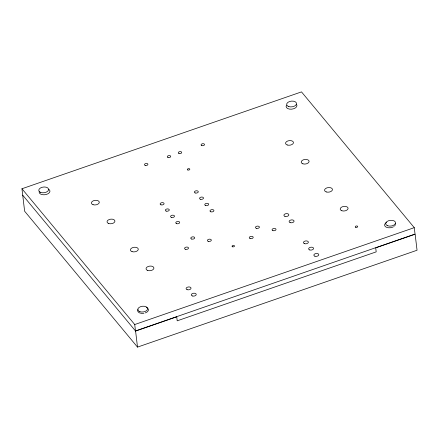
<?xml version="1.0" encoding="UTF-8"?>
<svg xmlns="http://www.w3.org/2000/svg" width="439" height="439" viewBox="0 0 439 439"><rect width="100%" height="100%" fill="white"/><g stroke="black" fill="none" stroke-linecap="round" stroke-linejoin="round"><path stroke-width="0.66" d="M21.95 188.759L301.494 91.888L414.268 227.66L415.036 234.075L135.492 330.946L134.724 324.531L21.95 188.759L24.628 211.219L137.506 347.112L417.05 250.241L415.135 234.201L375.713 247.859L376.19 251.871L177.202 320.827L176.725 316.815L135.591 331.072L22.713 195.179M134.724 324.531L414.268 227.66M135.591 331.072L137.506 347.112M395.133 225.311A5.455 3.166 -6.8 0 1 394.469 226.096M393.498 226.782A5.455 3.166 -6.8 0 1 385.854 226.958A5.455 3.166 -6.8 0 1 386.583 222.419M395.396 223.649A5.455 3.166 -6.8 0 1 395.446 224.477M146.203 307.349A5.455 3.166 -6.8 0 1 145.309 312.908M143.954 313.259A5.455 3.166 -6.8 0 1 137.967 309.479M48.729 189.236A5.455 3.166 -6.8 0 1 46.133 194.51A5.455 3.166 -6.8 0 1 39.137 191.717M296.468 104.29A5.455 3.166 -6.8 0 1 291.726 109.168A5.455 3.166 -6.8 0 1 286.442 105.289M302.861 163.807A3.967 2.305 -6.8 0 0 309.083 161.651A3.967 2.305 -6.8 0 0 303.508 159.763A3.967 2.305 -6.8 0 0 302.861 163.807M326.215 191.925A3.967 2.305 -6.8 0 0 332.438 189.769A3.967 2.305 -6.8 0 0 326.863 187.881A3.967 2.305 -6.8 0 0 326.215 191.925M341.855 210.753A3.967 2.305 -6.8 0 0 348.078 208.596A3.967 2.305 -6.8 0 0 342.502 206.709A3.967 2.305 -6.8 0 0 341.855 210.753M355.777 227.325A1.24 0.719 -6.8 0 0 357.719 226.65A1.24 0.719 -6.8 0 0 355.98 226.063A1.24 0.719 -6.8 0 0 355.777 227.325M304.474 243.656A2.48 1.438 -6.8 0 0 308.359 242.312A2.48 1.438 -6.8 0 0 304.875 241.132A2.48 1.438 -6.8 0 0 304.474 243.656M309.687 249.934A2.48 1.438 -6.8 0 0 313.572 248.584A2.48 1.438 -6.8 0 0 310.088 247.404A2.48 1.438 -6.8 0 0 309.687 249.934M314.9 256.206A2.48 1.438 -6.8 0 0 318.785 254.861A2.48 1.438 -6.8 0 0 315.301 253.682A2.48 1.438 -6.8 0 0 314.9 256.206M284.944 216.35A2.48 1.438 -6.8 0 0 288.835 215.006A2.48 1.438 -6.8 0 0 285.35 213.826A2.48 1.438 -6.8 0 0 284.944 216.35M290.157 222.628A2.48 1.438 -6.8 0 0 294.048 221.278A2.48 1.438 -6.8 0 0 290.563 220.104A2.48 1.438 -6.8 0 0 290.157 222.628M272.899 230.629A1.986 1.152 -6.8 0 0 276.01 229.553A1.986 1.152 -6.8 0 0 273.223 228.609A1.986 1.152 -6.8 0 0 272.899 230.629M210.813 211.796A1.986 1.152 -6.8 0 0 213.925 210.72A1.986 1.152 -6.8 0 0 211.137 209.776A1.986 1.152 -6.8 0 0 210.813 211.796M256.277 228.307A1.986 1.152 -6.8 0 0 259.389 227.226A1.986 1.152 -6.8 0 0 256.601 226.283A1.986 1.152 -6.8 0 0 256.277 228.307M250.087 238.536A1.986 1.152 -6.8 0 0 253.199 237.455A1.986 1.152 -6.8 0 0 250.411 236.511A1.986 1.152 -6.8 0 0 250.087 238.536M195.174 192.968A1.986 1.152 -6.8 0 0 198.285 191.892A1.986 1.152 -6.8 0 0 195.503 190.949A1.986 1.152 -6.8 0 0 195.174 192.968M208.212 241.351A1.986 1.152 -6.8 0 0 211.324 240.276A1.986 1.152 -6.8 0 0 208.536 239.332A1.986 1.152 -6.8 0 0 208.212 241.351M232.566 246.795A1.24 0.719 -6.8 0 0 234.514 246.12A1.24 0.719 -6.8 0 0 232.769 245.527A1.24 0.719 -6.8 0 0 232.566 246.795M187.129 289.68A2.48 1.438 -6.8 0 0 191.02 288.335A2.48 1.438 -6.8 0 0 187.535 287.155A2.48 1.438 -6.8 0 0 187.129 289.68M192.342 295.957A2.48 1.438 -6.8 0 0 196.233 294.607A2.48 1.438 -6.8 0 0 192.748 293.428A2.48 1.438 -6.8 0 0 192.342 295.957M185.401 249.259A1.986 1.152 -6.8 0 0 188.512 248.178A1.986 1.152 -6.8 0 0 185.724 247.234A1.986 1.152 -6.8 0 0 185.401 249.259M147.691 270.462A3.967 2.305 -6.8 0 0 153.913 268.306A3.967 2.305 -6.8 0 0 148.338 266.418A3.967 2.305 -6.8 0 0 147.691 270.462M132.051 251.635A3.967 2.305 -6.8 0 0 138.274 249.478A3.967 2.305 -6.8 0 0 132.699 247.591A3.967 2.305 -6.8 0 0 132.051 251.635M191.591 239.03A1.986 1.152 -6.8 0 0 194.702 237.949A1.986 1.152 -6.8 0 0 191.92 237.005A1.986 1.152 -6.8 0 0 191.591 239.03M108.696 223.517A3.967 2.305 -6.8 0 0 114.919 221.36A3.967 2.305 -6.8 0 0 109.344 219.473A3.967 2.305 -6.8 0 0 108.696 223.517M205.6 205.518A1.986 1.152 -6.8 0 0 208.712 204.442A1.986 1.152 -6.8 0 0 205.924 203.498A1.986 1.152 -6.8 0 0 205.6 205.518M287.221 144.98A3.967 2.305 -6.8 0 0 293.444 142.823A3.967 2.305 -6.8 0 0 287.869 140.935A3.967 2.305 -6.8 0 0 287.221 144.98M176.593 223.654A1.986 1.152 -6.8 0 0 179.705 222.578A1.986 1.152 -6.8 0 0 176.922 221.635A1.986 1.152 -6.8 0 0 176.593 223.654M201.803 145.605A1.734 1.01 -6.8 0 0 204.525 144.661A1.734 1.01 -6.8 0 0 202.088 143.838A1.734 1.01 -6.8 0 0 201.803 145.605M187.87 170.003A1.24 0.719 -6.8 0 0 189.813 169.333A1.24 0.719 -6.8 0 0 188.073 168.741A1.24 0.719 -6.8 0 0 187.87 170.003M200.387 199.246A1.986 1.152 -6.8 0 0 203.498 198.165A1.986 1.152 -6.8 0 0 200.711 197.221A1.986 1.152 -6.8 0 0 200.387 199.246M178.991 153.513A1.734 1.01 -6.8 0 0 181.713 152.569A1.734 1.01 -6.8 0 0 179.277 151.746A1.734 1.01 -6.8 0 0 178.991 153.513M168 157.48A1.734 1.01 -6.8 0 0 170.722 156.536A1.734 1.01 -6.8 0 0 168.285 155.713A1.734 1.01 -6.8 0 0 168 157.48M171.386 217.376A1.986 1.152 -6.8 0 0 174.492 216.301A1.986 1.152 -6.8 0 0 171.709 215.357A1.986 1.152 -6.8 0 0 171.386 217.376M145.188 165.388A1.734 1.01 -6.8 0 0 147.91 164.444A1.734 1.01 -6.8 0 0 145.474 163.615A1.734 1.01 -6.8 0 0 145.188 165.388M166.172 211.104A1.986 1.152 -6.8 0 0 169.284 210.023A1.986 1.152 -6.8 0 0 166.496 209.079A1.986 1.152 -6.8 0 0 166.172 211.104M160.959 204.826A1.986 1.152 -6.8 0 0 164.071 203.751A1.986 1.152 -6.8 0 0 161.283 202.807A1.986 1.152 -6.8 0 0 160.959 204.826M93.057 204.689A3.967 2.305 -6.8 0 0 99.28 202.533A3.967 2.305 -6.8 0 0 93.705 200.65A3.967 2.305 -6.8 0 0 93.057 204.689M40.487 192.348A4.961 2.881 -6.8 0 0 48.553 190.043A4.961 2.881 -6.8 0 0 42.051 187.299A4.961 2.881 -6.8 0 0 40.487 192.348M139.86 311.695A4.961 2.881 -6.8 0 0 147.636 309.001A4.961 2.881 -6.8 0 0 140.667 306.641A4.961 2.881 -6.8 0 0 139.86 311.695M288.818 106.611A4.961 2.881 -6.8 0 0 296.506 103.813A4.961 2.881 -6.8 0 0 289.422 101.563A4.961 2.881 -6.8 0 0 288.818 106.611M387.747 225.794A4.961 2.881 -6.8 0 0 395.523 223.1A4.961 2.881 -6.8 0 0 388.553 220.74A4.961 2.881 -6.8 0 0 387.747 225.794"/></g></svg>
